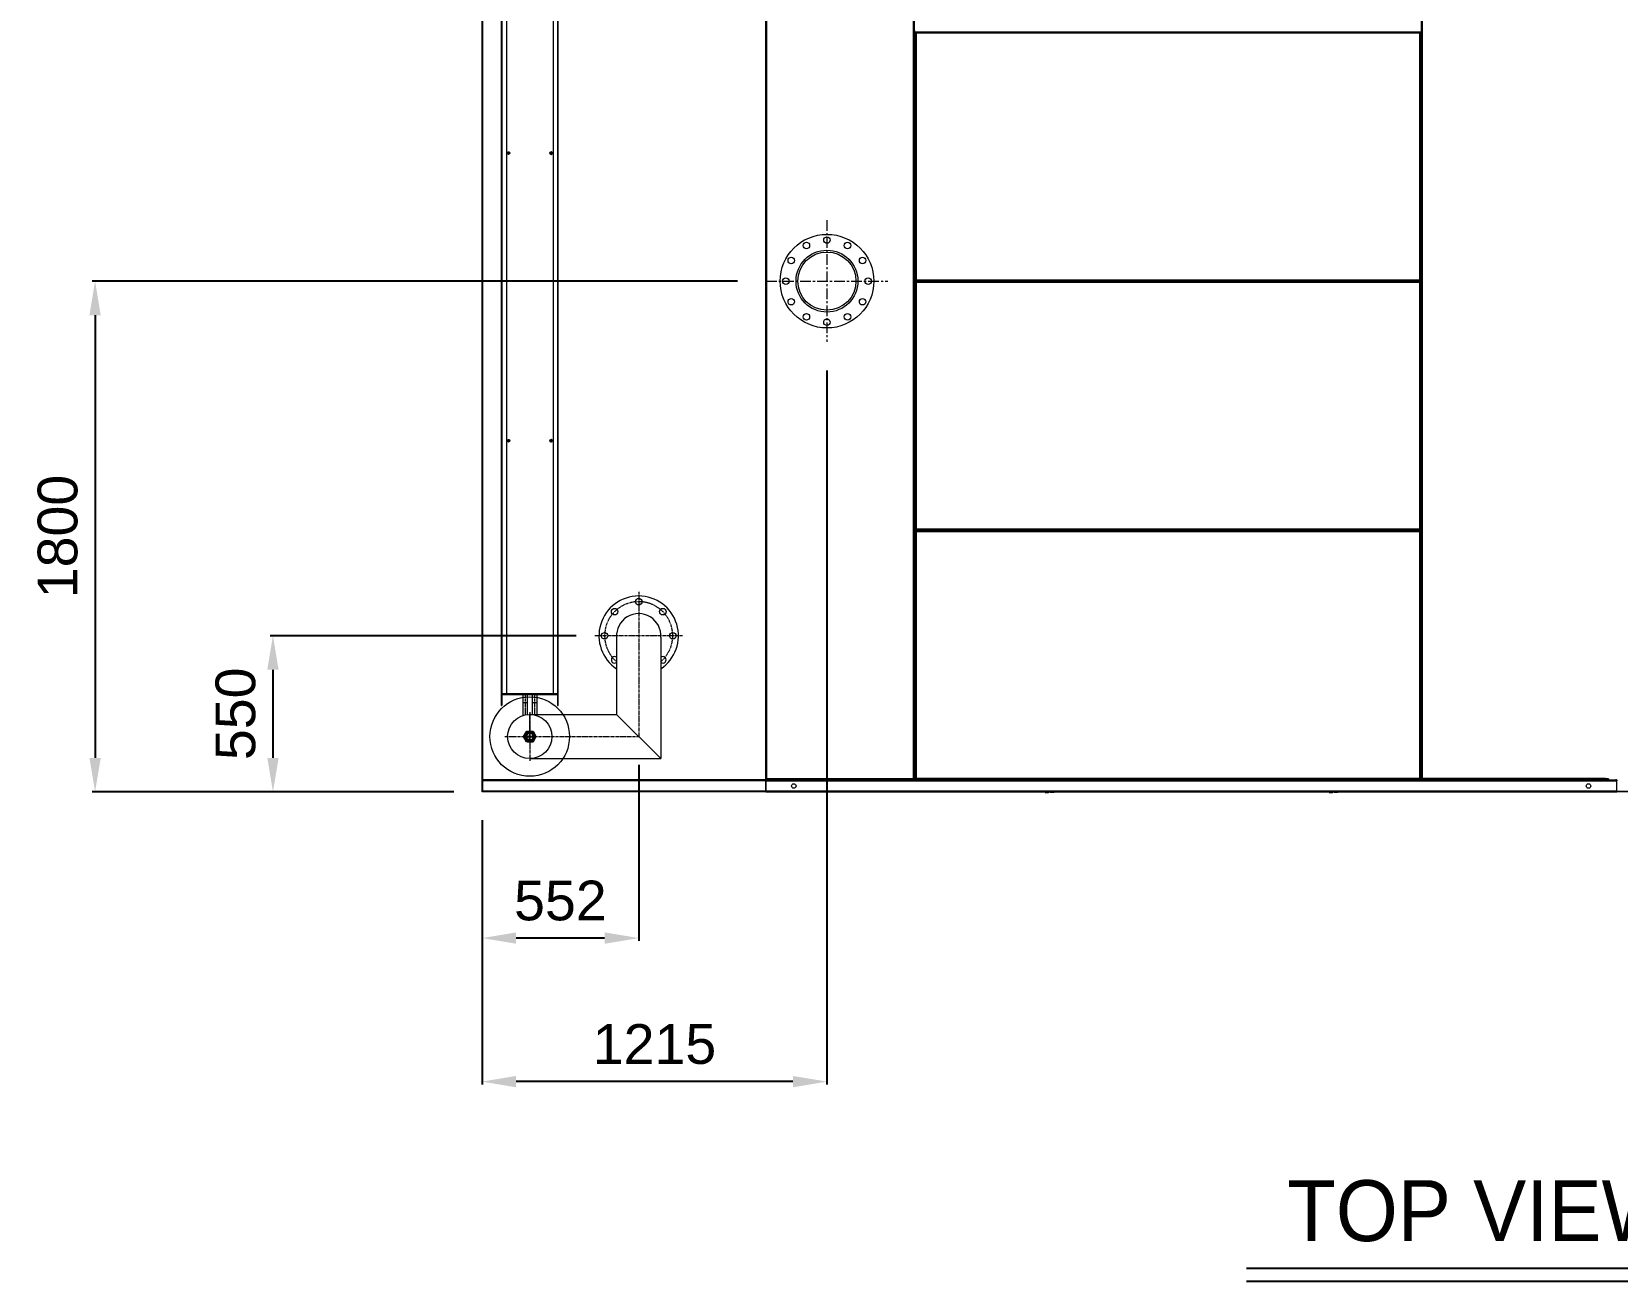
# Model space of a CAD drawing. Header units: millimetres. Extents: x -17070 to 52615, y -291348 to 41600.
# Drawn here: x 30721 to 36308, y 33772 to 38175 of the extents above; entities that cross this region are included whole.
import ezdxf
from ezdxf.enums import TextEntityAlignment as Align

# ---------------------------------------------------------------- set-up
doc = ezdxf.new("R2010")
doc.units = ezdxf.units.MM
doc.linetypes.add('CENTER', pattern=[2, 1.25, -0.25, 0.25, -0.25])
doc.linetypes.add('HIDDEN', pattern=[0.375, 0.25, -0.125])
for name, color, linetype in [('center', 1, 'CENTER'), ('냉각탑_box', 1, 'Continuous'), ('냉각탑_text', 3, 'Continuous')]:
    doc.layers.add(name, color=color, linetype=linetype)
doc.styles.get("Standard").update_dxf_attribs({"font": 'arial.ttf'})
doc.styles.add('돋움', font='Dotum.ttf')
doc.dimstyles.new('1.40', dxfattribs={"dimscale": 20, "dimtxt": 1.5, "dimasz": 1, "dimexe": 0.5, "dimexo": 0.5, "dimgap": 0.5, "dimtad": 1, "dimdec": 0, "dimzin": 0, "dimdsep": 46, "dimtxsty": 'Standard', "dimcen": 0, "dimclrd": 2, "dimclre": 2, "dimclrt": 3, "dimadec": 0, "dimazin": 0, "dimtfac": 1, "dimtdec": 0, "dimtmove": 0, "dimatfit": 0, "dimfxl": 1, "dimtolj": 1, "dimtzin": 0, "dimlwd": -1, "dimlwe": -1, "dimarcsym": 0})

# ---------------------------------------------------------------- blocks, each defined once
blk = doc.blocks.new('*D511')
at = {"color": 2, "transparency": 16777216}
for p, q in [((33207.9, 37296.5), (30934.5, 37296.5)), ((30944.5, 37176.5), (30944.5, 35616.5)), ((32207.9, 35496.5), (30934.5, 35496.5))]:
    blk.add_line(p, q, dxfattribs=at)
for points in [[(30924.5, 37176.5), (30964.5, 37176.5), (30944.5, 37296.5)], [(30924.5, 35616.5), (30964.5, 35616.5), (30944.5, 35496.5)]]:
    blk.add_solid(points, dxfattribs=at)
at = {"layer": 'Defpoints', "color": 0, "transparency": 16777216}
for p in [(33307.9, 37296.5), (30944.5, 35496.5), (32307.9, 35496.5)]:
    blk.add_point(p, dxfattribs=at)
at = {"color": 3, "lineweight": 5, "transparency": 16777216, "insert": (30813.1, 36396.5), "char_height": 140, "attachment_point": 5, "rotation": 90}
blk.add_mtext('\\A1;1800', dxfattribs=at)
blk = doc.blocks.new('*D512')
at = {"color": 2, "transparency": 16777216}
for p, q in [((33523.1, 36982), (33523.1, 34465.6)), ((32307.9, 35396.5), (32307.9, 34465.6)), ((33403.1, 34475.6), (32427.9, 34475.6))]:
    blk.add_line(p, q, dxfattribs=at)
for points in [[(32427.9, 34495.6), (32427.9, 34455.6), (32307.9, 34475.6)], [(33403.1, 34495.6), (33403.1, 34455.6), (33523.1, 34475.6)]]:
    blk.add_solid(points, dxfattribs=at)
at = {"layer": 'Defpoints', "color": 0, "transparency": 16777216}
for p in [(33523.1, 37082), (32307.9, 35496.5), (32307.9, 34475.6)]:
    blk.add_point(p, dxfattribs=at)
at = {"color": 3, "lineweight": 5, "transparency": 16777216, "insert": (32915.5, 34607.1), "char_height": 140, "attachment_point": 5}
blk.add_mtext('\\A1;1215', dxfattribs=at)
blk = doc.blocks.new('*D513')
at = {"color": 2, "transparency": 16777216}
for p, q in [((32859.8, 35591.5), (32859.8, 34971.4)), ((32307.9, 35396.5), (32307.9, 34971.4)), ((32739.8, 34981.4), (32427.9, 34981.4))]:
    blk.add_line(p, q, dxfattribs=at)
for points in [[(32427.9, 35001.4), (32427.9, 34961.4), (32307.9, 34981.4)], [(32739.8, 35001.4), (32739.8, 34961.4), (32859.8, 34981.4)]]:
    blk.add_solid(points, dxfattribs=at)
at = {"layer": 'Defpoints', "color": 0, "transparency": 16777216}
for p in [(32859.8, 35691.5), (32307.9, 35496.5), (32307.9, 34981.4)]:
    blk.add_point(p, dxfattribs=at)
at = {"color": 3, "lineweight": 5, "transparency": 16777216, "insert": (32583.9, 35112.9), "char_height": 140, "attachment_point": 5}
blk.add_mtext('\\A1;552', dxfattribs=at)
blk = doc.blocks.new('*D514')
at = {"color": 2, "transparency": 16777216}
for p, q in [((32639.8, 36046.9), (31561.2, 36046.9)), ((31571.2, 35926.9), (31571.2, 35616.5)), ((32207.9, 35496.5), (31561.2, 35496.5))]:
    blk.add_line(p, q, dxfattribs=at)
for points in [[(31551.2, 35926.9), (31591.2, 35926.9), (31571.2, 36046.9)], [(31551.2, 35616.5), (31591.2, 35616.5), (31571.2, 35496.5)]]:
    blk.add_solid(points, dxfattribs=at)
at = {"layer": 'Defpoints', "color": 0, "transparency": 16777216}
for p in [(32739.8, 36046.9), (31571.2, 35496.5), (32307.9, 35496.5)]:
    blk.add_point(p, dxfattribs=at)
at = {"color": 3, "lineweight": 5, "transparency": 16777216, "insert": (31439.8, 35771.7), "char_height": 140, "attachment_point": 5, "rotation": 90}
blk.add_mtext('\\A1;550', dxfattribs=at)
blk = doc.blocks.new('A$C019E714B')
at = {"color": 1, "linetype": 'CENTER', "ltscale": 0.5}
for p, q in [((0, 20.8), (36, 20.8)), ((18, 0), (18, 41.6))]:
    blk.add_line(p, q, dxfattribs=at)
at = {"ltscale": 0.5}
blk.add_lwpolyline([(0, 10.4), (18, 0), (36, 10.4), (36, 31.2), (18, 41.6), (0, 31.2)], close=True, dxfattribs=at)
for radius in [18, 13]:
    blk.add_circle((18, 20.8), radius, dxfattribs=at)
blk = doc.blocks.new('43632')
at = {"color": 7, "lineweight": 13}
for centre, radius in [((149363.5, -87474.9), 165), ((149363.5, -87474.9), 109), ((149291, -87349.3), 11.5), ((149363.5, -87329.9), 11.5), ((149436, -87349.3), 11.5), ((149237.9, -87402.4), 11.5), ((149489.1, -87402.4), 11.5), ((149218.5, -87474.9), 11.5), ((149508.5, -87474.9), 11.5), ((149237.9, -87547.4), 11.5), ((149489.1, -87547.4), 11.5), ((149291, -87600.4), 11.5), ((149436, -87600.4), 11.5), ((149363.5, -87619.9), 11.5)]:
    blk.add_circle(centre, radius, dxfattribs=at)
blk = doc.blocks.new('4')
at = {"lineweight": 20}
for p, q in [((32307.9, 35496.5), (32307.9, 39096.5)), ((32310.9, 35496.5), (32310.9, 39096.5)), ((33307.9, 35496.5), (33307.9, 39096.5)), ((32937.6, 36041.2), (32937.6, 35613.7)), ((32937.6, 35613.7), (32782, 35769.2)), ((33307.9, 35538.5), (32310.9, 35538.5)), ((33307.9, 35535.5), (32310.9, 35535.5)), ((33307.9, 35496.5), (32307.9, 35496.5)), ((33307.9, 35499.5), (32310.9, 35499.5)), ((38706.6, 35496.5), (33307.9, 35496.5))]:
    blk.add_line(p, q, dxfattribs=at)
at = {"color": 7, "lineweight": 20}
for p, q in [((33831.5, 35542.2), (33831.5, 39050.8)), ((35617.5, 35542.2), (35617.5, 39050.8)), ((33310.9, 35543.9), (33310.9, 39049.1)), ((33828.1, 35543.9), (33828.1, 39049.1)), ((35620.9, 35543.9), (35620.9, 39049.1)), ((35612.1, 38174), (33836.9, 38174)), ((35612.1, 38170.6), (33836.9, 38170.6)), ((35612.1, 37300.4), (33836.9, 37300.4)), ((35612.1, 37297), (33836.9, 37297)), ((35612.1, 37295.5), (33836.9, 37295.5)), ((35612.1, 37292.1), (33836.9, 37292.1)), ((35612.1, 36421.9), (33836.9, 36421.9)), ((35612.1, 36418.5), (33836.9, 36418.5)), ((35612.1, 36417), (33836.9, 36417)), ((35612.1, 36413.6), (33836.9, 36413.6)), ((33307.9, 35535.1), (36304.5, 35535.1)), ((33309.6, 35538.5), (36302.8, 35538.5)), ((35612.1, 35543.4), (33836.9, 35543.4)), ((35612.1, 35540), (33836.9, 35540)), ((33307.9, 35499.9), (36304.5, 35499.9)), ((33307.9, 35496.5), (36304.5, 35496.5))]:
    blk.add_line(p, q, dxfattribs=at)
at = {"lineweight": 20, "ltscale": 7.5}
for p, q in [((32375.9, 35801.5), (32375.9, 38801.5)), ((32575.9, 35801.5), (32575.9, 38801.5)), ((32393.9, 38759.5), (32393.9, 35839.5)), ((32557.9, 38759.5), (32557.9, 35839.5)), ((32782, 36041.2), (32782, 35769.2)), ((32375.9, 35843.5), (32575.9, 35843.5)), ((32375.9, 35841.5), (32575.9, 35841.5)), ((32377.9, 35839.5), (32573.9, 35839.5)), ((32377.9, 35839.5), (32377.9, 35801.5)), ((32451.4, 35839.5), (32451.4, 35765.3)), ((32451.4, 35811.5), (32467.4, 35811.5)), ((32467.4, 35839.5), (32467.4, 35768.8)), ((32484.4, 35839.5), (32484.4, 35768.8)), ((32484.4, 35811.5), (32500.4, 35811.5)), ((32500.4, 35839.5), (32500.4, 35765.3)), ((32573.9, 35839.5), (32573.9, 35801.5)), ((32375.9, 35801.5), (32377.9, 35801.5)), ((32475.9, 35691.5), (32475.9, 35771.5)), ((32475.9, 35769.2), (32782.1, 35769.2)), ((32573.9, 35801.5), (32575.9, 35801.5)), ((32479.9, 35689.5), (32475.9, 35689.2)), ((32483.1, 35689.5), (32479.9, 35689.5)), ((32475.9, 35613.7), (32937.6, 35613.7))]:
    blk.add_line(p, q, dxfattribs=at)
at = {"color": 6, "linetype": 'HIDDEN', "lineweight": 20, "ltscale": 7.5}
for p, q in [((32377.9, 38759.5), (32377.9, 35839.5)), ((32573.9, 38759.5), (32573.9, 35839.5))]:
    blk.add_line(p, q, dxfattribs=at)
at = {"color": 7, "lineweight": 20, "ltscale": 0.003042}
for p, q in [((33833.5, 38171.1), (33833.5, 38178.4)), ((33833.5, 37292.6), (33833.5, 37299.9)), ((33833.5, 37292.6), (33833.5, 37299.9)), ((33833.5, 36421.4), (33833.5, 36414.1))]:
    blk.add_line(p, q, dxfattribs=at)
at = {"color": 7, "lineweight": 20, "ltscale": 0.000833333}
for p, q in [((33835.5, 38171.1), (33833.5, 38171.1)), ((33833.8, 38172), (33833.8, 38174)), ((35612.1, 38172), (35612.1, 38174)), ((35613.5, 38171.1), (35615.5, 38171.1)), ((35615.2, 38172), (35615.2, 38174)), ((33833.5, 37502.5), (33831.5, 37502.5)), ((33835.5, 37299.9), (33833.5, 37299.9)), ((33835.5, 37292.6), (33833.5, 37292.6)), ((33833.8, 37299), (33833.8, 37297)), ((33833.8, 37293.5), (33833.8, 37295.5)), ((35612.1, 37299), (35612.1, 37297)), ((35612.1, 37293.5), (35612.1, 37295.5)), ((35613.5, 37299.9), (35615.5, 37299.9)), ((35613.5, 37292.6), (35615.5, 37292.6)), ((35615.2, 37299), (35615.2, 37297)), ((35615.2, 37293.5), (35615.2, 37295.5)), ((33833.5, 37090.5), (33831.5, 37090.5)), ((33835.5, 36421.4), (33833.5, 36421.4)), ((33835.5, 36414.1), (33833.5, 36414.1)), ((33833.8, 36420.5), (33833.8, 36418.5)), ((33833.8, 36415), (33833.8, 36417)), ((35612.1, 36420.5), (35612.1, 36418.5)), ((35612.1, 36415), (35612.1, 36417)), ((35613.5, 36421.4), (35615.5, 36421.4)), ((35613.5, 36414.1), (35615.5, 36414.1)), ((35615.2, 36420.5), (35615.2, 36418.5)), ((35615.2, 36415), (35615.2, 36417)), ((33835.5, 35542.9), (33833.5, 35542.9)), ((33833.8, 35542), (33833.8, 35540)), ((35612.1, 35542), (35612.1, 35540)), ((35613.5, 35542.9), (35615.5, 35542.9)), ((35615.2, 35542), (35615.2, 35540))]:
    blk.add_line(p, q, dxfattribs=at)
at = {"color": 7, "lineweight": 20, "ltscale": 0.000208333}
for p, q in [((33833.5, 38171.1), (33833.5, 38170.6)), ((33835.5, 38171.1), (33835.5, 38170.6)), ((35613.5, 38170.6), (35613.5, 38171.1)), ((35615.5, 38170.6), (35615.5, 38171.1)), ((33833.5, 37300.4), (33833.5, 37299.9)), ((33833.5, 37292.6), (33833.5, 37292.1)), ((33835.5, 37300.4), (33835.5, 37299.9)), ((33835.5, 37292.6), (33835.5, 37292.1)), ((35613.5, 37299.9), (35613.5, 37300.4)), ((35613.5, 37292.1), (35613.5, 37292.6)), ((35615.5, 37299.9), (35615.5, 37300.4)), ((35615.5, 37292.1), (35615.5, 37292.6)), ((33833.5, 36421.9), (33833.5, 36421.4)), ((33833.5, 36414.1), (33833.5, 36413.6)), ((33835.5, 36421.9), (33835.5, 36421.4)), ((33835.5, 36414.1), (33835.5, 36413.6)), ((35613.5, 36421.4), (35613.5, 36421.9)), ((35613.5, 36413.6), (35613.5, 36414.1)), ((35615.5, 36421.4), (35615.5, 36421.9)), ((35615.5, 36413.6), (35615.5, 36414.1)), ((33833.5, 35543.4), (33833.5, 35542.9)), ((33835.5, 35543.4), (33835.5, 35542.9)), ((35613.5, 35542.9), (35613.5, 35543.4)), ((35615.5, 35542.9), (35615.5, 35543.4))]:
    blk.add_line(p, q, dxfattribs=at)
at = {"color": 7, "lineweight": 20, "ltscale": 0.362583}
for p, q in [((33833.5, 38170.6), (33833.5, 37300.4)), ((33836.9, 38170.6), (33836.9, 37300.4)), ((35612.1, 37300.4), (35612.1, 38170.6)), ((35615.5, 37300.4), (35615.5, 38170.6)), ((33833.5, 37292.1), (33833.5, 36421.9)), ((33836.9, 37292.1), (33836.9, 36421.9)), ((35612.1, 36421.9), (35612.1, 37292.1)), ((35615.5, 36421.9), (35615.5, 37292.1)), ((33833.5, 36413.6), (33833.5, 35543.4)), ((33836.9, 36413.6), (33836.9, 35543.4)), ((35612.1, 35543.4), (35612.1, 36413.6)), ((35615.5, 35543.4), (35615.5, 36413.6))]:
    blk.add_line(p, q, dxfattribs=at)
at = {"color": 7, "lineweight": 20, "ltscale": 0.001417}
for p, q in [((33833.5, 38170.6), (33836.9, 38170.6)), ((33836.9, 38170.6), (33836.9, 38174)), ((35612.1, 38170.6), (35612.1, 38174)), ((35615.5, 38170.6), (35612.1, 38170.6)), ((33833.5, 37300.4), (33836.9, 37300.4)), ((33833.5, 37292.1), (33836.9, 37292.1)), ((33836.9, 37300.4), (33836.9, 37297)), ((33836.9, 37292.1), (33836.9, 37295.5)), ((35615.5, 37300.4), (35612.1, 37300.4)), ((35612.1, 37300.4), (35612.1, 37297)), ((35612.1, 37292.1), (35612.1, 37295.5)), ((35615.5, 37292.1), (35612.1, 37292.1)), ((33833.5, 36421.9), (33836.9, 36421.9)), ((33833.5, 36413.6), (33836.9, 36413.6)), ((33836.9, 36421.9), (33836.9, 36418.5)), ((33836.9, 36413.6), (33836.9, 36417)), ((35615.5, 36421.9), (35612.1, 36421.9)), ((35612.1, 36421.9), (35612.1, 36418.5)), ((35612.1, 36413.6), (35612.1, 36417)), ((35615.5, 36413.6), (35612.1, 36413.6)), ((33833.5, 35543.4), (33836.9, 35543.4)), ((33836.9, 35543.4), (33836.9, 35540)), ((35615.5, 35543.4), (35612.1, 35543.4)), ((35612.1, 35543.4), (35612.1, 35540)), ((33307.9, 35499.9), (33307.9, 35496.5)), ((36266.8, 35499.9), (36266.8, 35496.5)), ((36304.5, 35499.9), (36304.5, 35496.5))]:
    blk.add_line(p, q, dxfattribs=at)
at = {"color": 7, "lineweight": 20, "ltscale": 0.001292}
for p, q in [((33833.8, 38174), (33836.9, 38174)), ((33833.8, 38172), (33836.9, 38172)), ((35615.2, 38174), (35612.1, 38174)), ((35615.2, 38172), (35612.1, 38172)), ((33833.8, 37299), (33836.9, 37299)), ((33833.8, 37297), (33836.9, 37297)), ((33833.8, 37295.5), (33836.9, 37295.5)), ((33833.8, 37293.5), (33836.9, 37293.5)), ((35615.2, 37299), (35612.1, 37299)), ((35615.2, 37297), (35612.1, 37297)), ((35615.2, 37295.5), (35612.1, 37295.5)), ((35615.2, 37293.5), (35612.1, 37293.5)), ((33833.8, 36420.5), (33836.9, 36420.5)), ((33833.8, 36418.5), (33836.9, 36418.5)), ((33833.8, 36417), (33836.9, 36417)), ((33833.8, 36415), (33836.9, 36415)), ((35615.2, 36420.5), (35612.1, 36420.5)), ((35615.2, 36418.5), (35612.1, 36418.5)), ((35615.2, 36417), (35612.1, 36417)), ((35615.2, 36415), (35612.1, 36415)), ((33833.8, 35542), (33836.9, 35542)), ((33833.8, 35540), (33836.9, 35540)), ((35615.2, 35542), (35612.1, 35542)), ((35615.2, 35540), (35612.1, 35540))]:
    blk.add_line(p, q, dxfattribs=at)
at = {"color": 7, "lineweight": 20, "ltscale": 0.000583333}
for p, q in [((33836.9, 38171.1), (33835.5, 38171.1)), ((35612.1, 38171.1), (35613.5, 38171.1)), ((33836.9, 37299.9), (33835.5, 37299.9)), ((33836.9, 37292.6), (33835.5, 37292.6)), ((35612.1, 37299.9), (35613.5, 37299.9)), ((35612.1, 37292.6), (35613.5, 37292.6)), ((33836.9, 36421.4), (33835.5, 36421.4)), ((33836.9, 36414.1), (33835.5, 36414.1)), ((35612.1, 36421.4), (35613.5, 36421.4)), ((35612.1, 36414.1), (35613.5, 36414.1)), ((33836.9, 35542.9), (33835.5, 35542.9)), ((33835.5, 35542.5), (33836.9, 35542.5)), ((35612.1, 35542.9), (35613.5, 35542.9)), ((36269.9, 35542.2), (36268.5, 35542.2))]:
    blk.add_line(p, q, dxfattribs=at)
at = {"color": 7, "lineweight": 20, "ltscale": 0.000625}
for p, q in [((33836.9, 38174), (33836.9, 38175.5)), ((33933.6, 38174), (33933.6, 38175.5)), ((33937, 38174), (33937, 38175.5)), ((33941.7, 38175.5), (33941.7, 38174)), ((33996, 38175.5), (33996, 38174)), ((34001.2, 38175.5), (34001.2, 38174)), ((34016, 38174), (34016, 38175.5)), ((34018.5, 38174), (34018.5, 38175.5)), ((34021.1, 38175.5), (34021.1, 38174)), ((34021.1, 38175.5), (34021.1, 38174)), ((34021.2, 38175.5), (34021.2, 38174)), ((34026.3, 38175.5), (34026.3, 38174)), ((34028.3, 38175.5), (34028.3, 38174)), ((34063.1, 38175.5), (34063.1, 38174)), ((34348.3, 38174), (34348.3, 38175.5)), ((34351.7, 38174), (34351.7, 38175.5)), ((34352.9, 38175.5), (34352.9, 38174)), ((34356.3, 38175.5), (34356.3, 38174)), ((34359.9, 38175.5), (34359.9, 38174)), ((34399.7, 38175.5), (34399.7, 38174)), ((34404.9, 38175.5), (34404.9, 38174)), ((34467.5, 38174), (34467.5, 38175.5)), ((34482.3, 38174), (34482.3, 38175.5)), ((34487.5, 38175.5), (34487.5, 38174)), ((34492.7, 38175.5), (34492.7, 38174)), ((34507.5, 38174), (34507.5, 38175.5)), ((34546.5, 38175.5), (34546.5, 38174)), ((34704.7, 38175.5), (34704.7, 38174)), ((34709.9, 38175.5), (34709.9, 38174)), ((34851.5, 38175.5), (34851.5, 38174)), ((34984.5, 38175.5), (34984.5, 38174)), ((34987.9, 38175.5), (34987.9, 38174)), ((34989.9, 38175.5), (34989.9, 38174)), ((34993.3, 38175.5), (34993.3, 38174)), ((34996.9, 38175.5), (34996.9, 38174)), ((35314.7, 38175.5), (35314.7, 38174)), ((35319.9, 38175.5), (35319.9, 38174)), ((35385.5, 38175.5), (35385.5, 38174)), ((35390.7, 38175.5), (35390.7, 38174)), ((35390.7, 38175.5), (35390.7, 38174)), ((35393.3, 38174), (35393.3, 38175.5)), ((35395.3, 38175.5), (35395.3, 38174)), ((35480.9, 38174), (35480.9, 38175.5)), ((35495.7, 38174), (35495.7, 38175.5)), ((35500.9, 38174), (35500.9, 38175.5)), ((35511.1, 38174), (35511.1, 38175.5)), ((35545.7, 38174), (35545.7, 38175.5)), ((35549.1, 38174), (35549.1, 38175.5)), ((35551.1, 38175.5), (35551.1, 38174)), ((35551.1, 38175.5), (35551.1, 38174)), ((35551.2, 38175.5), (35551.2, 38174)), ((35556.3, 38175.5), (35556.3, 38174)), ((35558.3, 38175.5), (35558.3, 38174)), ((33836.9, 37295.5), (33836.9, 37297)), ((33933.6, 37295.5), (33933.6, 37297)), ((33937, 37295.5), (33937, 37297)), ((33836.9, 36417), (33836.9, 36418.5)), ((33933.6, 36417), (33933.6, 36418.5)), ((33937, 36417), (33937, 36418.5))]:
    blk.add_line(p, q, dxfattribs=at)
at = {"color": 7, "lineweight": 20, "ltscale": 0.000128159}
for p, q in [((33836.9, 38173.6), (33836.9, 38174)), ((33836.9, 37297.3), (33836.9, 37297)), ((33836.9, 37295.1), (33836.9, 37295.5)), ((33836.9, 36418.8), (33836.9, 36418.5)), ((33836.9, 36416.6), (33836.9, 36417)), ((33836.9, 35540.3), (33836.9, 35540))]:
    blk.add_line(p, q, dxfattribs=at)
at = {"color": 7, "lineweight": 20, "ltscale": 0.000624608}
blk.add_line((34028.5, 38175.5), (34028.5, 38174), dxfattribs=at)
at = {"color": 7, "lineweight": 20, "ltscale": 0.000624057}
for p, q in [((34551.7, 38175.5), (34551.7, 38174)), ((34856.7, 38175.5), (34856.7, 38174))]:
    blk.add_line(p, q, dxfattribs=at)
at = {"color": 7, "lineweight": 20, "ltscale": 0.000208344}
for p, q in [((35612.1, 38171.1), (35612.1, 38170.6)), ((35612.1, 37292.6), (35612.1, 37292.1)), ((35612.1, 36414.1), (35612.1, 36413.6))]:
    blk.add_line(p, q, dxfattribs=at)
at = {"color": 7, "lineweight": 20, "ltscale": 0.000124937}
for p, q in [((35615.5, 38172), (35615.2, 38172)), ((35615.5, 37299), (35615.2, 37299)), ((35615.5, 37295.5), (35615.2, 37295.5)), ((35615.5, 36417), (35615.2, 36417))]:
    blk.add_line(p, q, dxfattribs=at)
at = {"color": 7, "lineweight": 20, "ltscale": 0.000375}
for p, q in [((35615.5, 38171.1), (35615.5, 38172)), ((35615.5, 37299.9), (35615.5, 37299)), ((35615.5, 37294.6), (35615.5, 37295.5)), ((35615.5, 36423.4), (35615.5, 36422.5)), ((35615.5, 36416.1), (35615.5, 36417)), ((33310.4, 35540.5), (33309.5, 35540.5)), ((33828.6, 35540.5), (33829.5, 35540.5)), ((35615.5, 35544.9), (35615.5, 35544)), ((35620.4, 35540.5), (35619.5, 35540.5)), ((36265.6, 35540.5), (36266.5, 35540.5))]:
    blk.add_line(p, q, dxfattribs=at)
at = {"color": 7, "lineweight": 20, "ltscale": 0.000547189}
for p, q in [((33832.9, 37979.2), (33831.5, 37979.2)), ((33832.9, 37973.8), (33831.5, 37973.8)), ((33832.9, 37508.2), (33831.5, 37508.2)), ((33832.9, 37084.8), (33831.5, 37084.8)), ((33832.9, 36619.2), (33831.5, 36619.2)), ((33832.9, 36613.8), (33831.5, 36613.8)), ((33832.9, 36059.2), (33831.5, 36059.2)), ((33832.9, 36053.8), (33831.5, 36053.8))]:
    blk.add_line(p, q, dxfattribs=at)
at = {"color": 7, "lineweight": 20, "ltscale": 0.000414935}
for p, q in [((33832.6, 37978.5), (33831.8, 37979.2)), ((33832.6, 37974.5), (33831.8, 37973.8)), ((33832.6, 37507.5), (33831.8, 37508.2)), ((33832.6, 37085.5), (33831.8, 37084.8)), ((33832.6, 36618.5), (33831.8, 36619.2)), ((33832.6, 36614.5), (33831.8, 36613.8)), ((33832.6, 36058.5), (33831.8, 36059.2)), ((33832.6, 36054.5), (33831.8, 36053.8)), ((33832.6, 35541.5), (33831.8, 35542.2)), ((36305.2, 35537.5), (36304.5, 35536.8))]:
    blk.add_line(p, q, dxfattribs=at)
at = {"color": 1, "linetype": 'CENTER', "lineweight": 20, "ltscale": 7.5}
for p, q in [((32406.2, 37747.8), (32395.5, 37747.8)), ((32400.9, 37753.1), (32400.9, 37742.5)), ((32545.5, 37747.8), (32556.2, 37747.8)), ((32550.9, 37753.1), (32550.9, 37742.5)), ((32406.2, 36734.1), (32395.5, 36734.1)), ((32400.9, 36739.4), (32400.9, 36728.8)), ((32545.5, 36734.1), (32556.2, 36734.1)), ((32550.9, 36739.4), (32550.9, 36728.8)), ((32859.8, 36201.2), (32859.9, 35691.5)), ((33014.1, 36046.9), (32705.6, 36046.9)), ((32459.4, 35839.5), (32459.4, 35767.5)), ((32492.4, 35839.5), (32492.4, 35767.5)), ((32475.9, 35777.2), (32475.9, 35605.7)), ((32387.9, 35691.5), (32859.9, 35691.5))]:
    blk.add_line(p, q, dxfattribs=at)
at = {"color": 7, "lineweight": 20, "ltscale": 0.000354584}
for p, q in [((33940.2, 37296.1), (33940.2, 37297)), ((35613.8, 37296.1), (35613.8, 37297)), ((33940.2, 36417.6), (33940.2, 36418.5)), ((35613.8, 36417.6), (35613.8, 36418.5))]:
    blk.add_line(p, q, dxfattribs=at)
at = {"color": 7, "lineweight": 20, "ltscale": 0.000270413}
for p, q in [((33940.2, 37295.5), (33940.2, 37296.1)), ((33940.2, 36417), (33940.2, 36417.6))]:
    blk.add_line(p, q, dxfattribs=at)
at = {"color": 7, "lineweight": 20, "ltscale": 0.000208322}
for p, q in [((35612.1, 37300.4), (35612.1, 37299.9)), ((35612.1, 36421.9), (35612.1, 36421.4)), ((35612.1, 35543.4), (35612.1, 35542.9))]:
    blk.add_line(p, q, dxfattribs=at)
at = {"color": 7, "lineweight": 20, "ltscale": 0.000374989}
for p, q in [((35612.1, 37292.6), (35612.1, 37293.5)), ((35612.1, 36414.1), (35612.1, 36415))]:
    blk.add_line(p, q, dxfattribs=at)
at = {"color": 7, "lineweight": 20, "ltscale": 0.000270414}
for p, q in [((35613.8, 37295.5), (35613.8, 37296.1)), ((35613.8, 36417), (35613.8, 36417.6))]:
    blk.add_line(p, q, dxfattribs=at)
at = {"color": 7, "lineweight": 20, "ltscale": 0.000833336}
for p, q in [((35615.5, 37292.6), (35615.5, 37294.6)), ((35615.5, 36414.1), (35615.5, 36416.1))]:
    blk.add_line(p, q, dxfattribs=at)
at = {"color": 7, "lineweight": 20, "ltscale": 0.000375003}
for p, q in [((35613.8, 36421.4), (35613.8, 36420.5)), ((35613.8, 35542.9), (35613.8, 35542))]:
    blk.add_line(p, q, dxfattribs=at)
at = {"color": 7, "lineweight": 20, "ltscale": 0.23175}
blk.add_line((33307.9, 35543.9), (33828.1, 35543.9), dxfattribs=at)
at = {"color": 7, "lineweight": 20, "ltscale": 0.000562932}
for p, q in [((33308.9, 35542.2), (33307.9, 35542.2)), ((33831.5, 35542.2), (33830.2, 35542.2)), ((35618.9, 35542.2), (35617.5, 35542.2)), ((36267.2, 35542.2), (36268.5, 35542.2))]:
    blk.add_line(p, q, dxfattribs=at)
at = {"color": 7, "lineweight": 20, "ltscale": 0.001131}
for p, q in [((33307.9, 35535.1), (33307.9, 35537.8)), ((36304.5, 35537.8), (36304.5, 35535.1))]:
    blk.add_line(p, q, dxfattribs=at)
at = {"color": 7, "lineweight": 20, "ltscale": 0.014667}
for p, q in [((33307.9, 35535.1), (33307.9, 35499.9)), ((36304.5, 35535.1), (36304.5, 35499.9))]:
    blk.add_line(p, q, dxfattribs=at)
at = {"color": 7, "lineweight": 20, "ltscale": 0.000502197}
for p, q in [((33310.1, 35542.2), (33308.9, 35542.2)), ((35620.1, 35542.2), (35618.9, 35542.2)), ((36266, 35542.2), (36267.2, 35542.2))]:
    blk.add_line(p, q, dxfattribs=at)
at = {"color": 7, "lineweight": 20, "ltscale": 0.000293404}
for p, q in [((33309.5, 35542.2), (33309.5, 35541.5)), ((33829.5, 35542.2), (33829.5, 35541.5)), ((35619.5, 35542.2), (35619.5, 35541.5)), ((36266.5, 35542.2), (36266.5, 35541.5))]:
    blk.add_line(p, q, dxfattribs=at)
at = {"color": 7, "lineweight": 20, "ltscale": 0.000414929}
for p, q in [((33309.5, 35540.5), (33309.5, 35541.5)), ((33829.5, 35540.5), (33829.5, 35541.5)), ((35619.5, 35541.5), (35619.5, 35540.5)), ((36266.5, 35541.5), (36266.5, 35540.5))]:
    blk.add_line(p, q, dxfattribs=at)
at = {"color": 7, "lineweight": 20, "ltscale": 0.232167}
blk.add_line((33309.5, 35540.5), (33828.6, 35540.5), dxfattribs=at)
at = {"color": 7, "lineweight": 20, "ltscale": 1.08536e-05}
blk.add_line((33309.6, 35538.5), (33309.6, 35538.5), dxfattribs=at)
at = {"color": 7, "lineweight": 20, "ltscale": 8.21853e-06}
blk.add_line((33310.5, 35538.5), (33310.5, 35538.5), dxfattribs=at)
at = {"color": 7, "lineweight": 20, "ltscale": 1.28301e-05}
blk.add_line((33310.5, 35538.5), (33310.5, 35538.5), dxfattribs=at)
at = {"color": 7, "lineweight": 20, "ltscale": 1.62238e-05}
blk.add_line((33311.1, 35538.5), (33311.1, 35538.5), dxfattribs=at)
at = {"color": 7, "lineweight": 20, "ltscale": 2.41018e-05}
blk.add_line((33311.1, 35538.5), (33311.1, 35538.5), dxfattribs=at)
at = {"color": 7, "lineweight": 20, "ltscale": 3.6506e-06}
blk.add_line((33311.1, 35538.5), (33311.1, 35538.5), dxfattribs=at)
at = {"color": 7, "lineweight": 20, "ltscale": 0.000833321}
for p, q in [((33800.3, 35538.5), (33800.3, 35540.5)), ((35800.3, 35538.5), (35800.3, 35540.5))]:
    blk.add_line(p, q, dxfattribs=at)
at = {"color": 7, "lineweight": 20, "ltscale": 0.000250012}
blk.add_line((33829.5, 35540.5), (33830.1, 35540.5), dxfattribs=at)
at = {"color": 7, "lineweight": 20, "ltscale": 0.000708333}
for p, q in [((33830.1, 35540.5), (33830.1, 35542.2)), ((36306.2, 35498.5), (36304.5, 35498.5))]:
    blk.add_line(p, q, dxfattribs=at)
at = {"color": 7, "lineweight": 20, "ltscale": 0.001512}
blk.add_line((33833.8, 35540.5), (33830.2, 35540.5), dxfattribs=at)
at = {"color": 7, "lineweight": 20, "ltscale": 0.000547135}
blk.add_line((33832.9, 35542.2), (33831.5, 35542.2), dxfattribs=at)
at = {"color": 7, "lineweight": 20, "ltscale": 0.000251269}
blk.add_line((33833.9, 35542.5), (33833.2, 35542.5), dxfattribs=at)
at = {"color": 7, "lineweight": 20, "ltscale": 0.000208346}
blk.add_line((33835.5, 35542), (33835.5, 35542.5), dxfattribs=at)
at = {"color": 7, "lineweight": 20, "ltscale": 0.000499589}
for p, q in [((33986, 35538.8), (33986, 35540)), ((34026, 35538.8), (34026, 35540)), ((34452.5, 35538.8), (34452.5, 35540)), ((34522.5, 35538.8), (34522.5, 35540)), ((35460.9, 35538.8), (35460.9, 35540)), ((35500.9, 35538.8), (35500.9, 35540))]:
    blk.add_line(p, q, dxfattribs=at)
at = {"color": 7, "lineweight": 20, "ltscale": 0.016667}
for p, q in [((34026, 35538.8), (33986, 35538.8)), ((35500.9, 35538.8), (35460.9, 35538.8))]:
    blk.add_line(p, q, dxfattribs=at)
at = {"color": 7, "lineweight": 20, "ltscale": 8.94681e-06}
blk.add_line((34304, 35538.5), (34303.9, 35538.5), dxfattribs=at)
at = {"color": 7, "lineweight": 20, "ltscale": 1.51616e-05}
blk.add_line((34304, 35538.5), (34303.9, 35538.5), dxfattribs=at)
at = {"color": 7, "lineweight": 20, "ltscale": 2.69547e-06}
blk.add_line((34303.9, 35538.5), (34303.9, 35538.5), dxfattribs=at)
at = {"color": 7, "lineweight": 20, "ltscale": 2.70045e-06}
blk.add_line((34311, 35538.5), (34311, 35538.5), dxfattribs=at)
at = {"color": 7, "lineweight": 20, "ltscale": 8.40029e-06}
blk.add_line((34311, 35538.5), (34311, 35538.5), dxfattribs=at)
at = {"color": 7, "lineweight": 20, "ltscale": 1.51768e-05}
blk.add_line((34311, 35538.5), (34311, 35538.5), dxfattribs=at)
at = {"color": 7, "lineweight": 20, "ltscale": 0.029167}
blk.add_line((34522.5, 35538.8), (34452.5, 35538.8), dxfattribs=at)
at = {"color": 7, "lineweight": 20, "ltscale": 3.50751e-06}
blk.add_line((35304.4, 35538.5), (35304.4, 35538.5), dxfattribs=at)
at = {"color": 7, "lineweight": 20, "ltscale": 1.0193e-05}
blk.add_line((35304.5, 35538.5), (35304.4, 35538.5), dxfattribs=at)
at = {"color": 7, "lineweight": 20, "ltscale": 1.41996e-05}
blk.add_line((35304.5, 35538.5), (35304.4, 35538.5), dxfattribs=at)
at = {"color": 7, "lineweight": 20, "ltscale": 8.67599e-06}
blk.add_line((35311.5, 35538.5), (35311.5, 35538.5), dxfattribs=at)
at = {"color": 7, "lineweight": 20, "ltscale": 1.72064e-05}
blk.add_line((35311.5, 35538.5), (35311.5, 35538.5), dxfattribs=at)
at = {"color": 7, "lineweight": 20, "ltscale": 3.38591e-06}
blk.add_line((35311.5, 35538.5), (35311.5, 35538.5), dxfattribs=at)
at = {"color": 7, "lineweight": 20, "ltscale": 0.001792}
blk.add_line((35619.5, 35540.5), (35615.2, 35540.5), dxfattribs=at)
at = {"color": 7, "lineweight": 20, "ltscale": 0.000833328}
blk.add_line((35615.5, 35570.5), (35617.5, 35570.5), dxfattribs=at)
at = {"color": 7, "lineweight": 20, "ltscale": 0.00083334}
blk.add_line((35617.5, 35543.9), (35615.5, 35543.9), dxfattribs=at)
at = {"color": 7, "lineweight": 20, "ltscale": 0.268833}
blk.add_line((36265.6, 35540.5), (35620.4, 35540.5), dxfattribs=at)
at = {"color": 7, "lineweight": 20, "ltscale": 0.268417}
blk.add_line((36265.1, 35543.9), (35620.9, 35543.9), dxfattribs=at)
at = {"color": 7, "lineweight": 20, "ltscale": 0.004015}
for p, q in [((36276.2, 35542.1), (36266.5, 35542.1)), ((36276.2, 35540.5), (36266.5, 35540.5))]:
    blk.add_line(p, q, dxfattribs=at)
at = {"color": 7, "lineweight": 20, "ltscale": 0.000666667}
for p, q in [((36276.2, 35542.1), (36276.2, 35540.5)), ((34291.7, 35494.9), (34291.7, 35496.5)), ((34323.2, 35494.9), (34323.2, 35496.5)), ((35292.2, 35494.9), (35292.2, 35496.5)), ((35323.7, 35494.9), (35323.7, 35496.5))]:
    blk.add_line(p, q, dxfattribs=at)
at = {"color": 7, "lineweight": 20, "ltscale": 0.000875002}
blk.add_line((36302.8, 35538.5), (36304.9, 35538.5), dxfattribs=at)
at = {"color": 7, "lineweight": 20, "ltscale": 7.43254e-06}
blk.add_line((36302.8, 35538.5), (36302.8, 35538.5), dxfattribs=at)
at = {"color": 7, "lineweight": 20, "ltscale": 7.59711e-06}
blk.add_line((36304.3, 35538.5), (36304.3, 35538.5), dxfattribs=at)
at = {"color": 7, "lineweight": 20, "ltscale": 2.4526e-05}
blk.add_line((36304.4, 35538.5), (36304.3, 35538.5), dxfattribs=at)
at = {"color": 7, "lineweight": 20, "ltscale": 0.000708334}
blk.add_line((36306.2, 35535.1), (36304.5, 35535.1), dxfattribs=at)
at = {"color": 7, "lineweight": 20, "ltscale": 8.25854e-06}
blk.add_line((36305, 35538.5), (36304.9, 35538.5), dxfattribs=at)
at = {"color": 7, "lineweight": 20, "ltscale": 0.000364732}
blk.add_line((36306.7, 35537.8), (36306.1, 35537.2), dxfattribs=at)
at = {"color": 7, "lineweight": 20, "ltscale": 0.000733899}
blk.add_line((36306.1, 35535.9), (36306.1, 35537.6), dxfattribs=at)
at = {"color": 7, "lineweight": 20, "ltscale": 0.01525}
blk.add_line((36306.2, 35498.5), (36306.2, 35535.1), dxfattribs=at)
at = {"color": 7, "lineweight": 20, "ltscale": 0.001083}
blk.add_line((38707.7, 35497.7), (33307.9, 35497.7), dxfattribs=at)
at = {"color": 7, "lineweight": 20, "ltscale": 0.005083}
for p, q in [((34291.7, 35494.9), (34303.9, 35494.9)), ((34323.2, 35494.9), (34311, 35494.9)), ((35292.2, 35494.9), (35304.4, 35494.9)), ((35323.7, 35494.9), (35311.5, 35494.9))]:
    blk.add_line(p, q, dxfattribs=at)
at = {"color": 7, "lineweight": 20, "ltscale": 0.000166674}
blk.add_line((36304.5, 35496.5), (36304.9, 35496.5), dxfattribs=at)
at = {"color": 7, "lineweight": 20, "ltscale": 0.000271024}
blk.add_line((36304.8, 35497.1), (36304.8, 35496.5), dxfattribs=at)
at = {"color": 7, "lineweight": 20, "ltscale": 0.000333326}
blk.add_line((36306.1, 35497.7), (36306.1, 35498.5), dxfattribs=at)
at = {"lineweight": 20, "ltscale": 7.5}
for points in [[(32397, 37750), (32400.9, 37752.3), (32404.8, 37750), (32404.8, 37745.5), (32400.9, 37743.3), (32397, 37745.5)], [(32554.8, 37750), (32550.9, 37752.3), (32547, 37750), (32547, 37745.5), (32550.9, 37743.3), (32554.8, 37745.5)], [(32397, 36736.4), (32400.9, 36738.6), (32404.8, 36736.4), (32404.8, 36731.9), (32400.9, 36729.6), (32397, 36731.9)], [(32554.8, 36736.4), (32550.9, 36738.6), (32547, 36736.4), (32547, 36731.9), (32550.9, 36729.6), (32554.8, 36731.9)]]:
    blk.add_lwpolyline(points, close=True, dxfattribs=at)
for centre, radius in [((32400.9, 37747.8), 4.61), ((32550.9, 37747.8), 4.61), ((32400.9, 36734.1), 4.61), ((32550.9, 36734.1), 4.61), ((32475.9, 35691.5), 140), ((32475.9, 35691.5), 77.8)]:
    blk.add_circle(centre, radius, dxfattribs=at)
at = {"color": 0, "lineweight": 20}
blk.add_circle((33522.9, 37296.5), 102.5, dxfattribs=at)
at = {"color": 0, "lineweight": 20, "ltscale": 7.5}
for centre in [(32859.8, 36166.9), (32775, 36131.7), (32944.7, 36131.7), (32739.8, 36046.9), (32979.8, 36046.9)]:
    blk.add_circle(centre, 11.5, dxfattribs=at)
at = {"color": 7, "lineweight": 20}
for centre in [(33406.2, 35517.5), (36206.2, 35517.5)]:
    blk.add_circle(centre, 8, dxfattribs=at)
for centre, radius, start, end in [((35635.3, 38153.4), 28.8, 139.9195, 142.2232), ((33830.1, 37980.9), 3.4, 294.3152, 359.7596), ((33830.1, 37972.1), 3.4, 0.2404, 65.6848), ((33830.1, 37509.9), 3.4, 294.3152, 359.7595), ((33830.1, 37501.1), 3.4, 24.3156, 65.6848), ((33930.7, 37286.9), 13.3, 40.1056, 43.8741), ((35635.3, 37317.5), 28.8, 217.7768, 220.0805), ((35623.4, 37286.9), 13.3, 136.1259, 139.8944), ((33830.1, 37091.9), 3.4, 294.3152, 335.6842), ((33830.1, 37083.1), 3.4, 0.2405, 65.6848), ((33830.1, 36620.9), 3.4, 294.3152, 359.7596), ((33830.1, 36612.1), 3.4, 0.2404, 65.6848), ((33930.7, 36408.4), 13.3, 40.1056, 43.8741), ((35623.4, 36408.4), 13.3, 136.1259, 139.8944), ((33830.1, 36060.9), 3.4, 294.3152, 359.7596), ((33830.1, 36052.1), 3.4, 0.2405, 65.6848), ((33775.5, 35543.7), 5.2, 217.9803, 269.5814), ((33830.1, 35543.9), 3.4, 270, 359.7595), ((33836.9, 35543.9), 3.4, 197.1054, 213.9754), ((33836.9, 35543.9), 1.4, 225.5859, 270), ((35775.5, 35543.7), 5.2, 217.9803, 270), ((36302.8, 35535.1), 3.4, 0, 90), ((36304.9, 35535.7), 2.8, 0, 90), ((36304.3, 35535.1), 3.4, 0, 1), ((34303.9, 35497.7), 2.8, 270, 334.6227), ((34311, 35497.7), 2.8, 205.3773, 270), ((35304.4, 35497.7), 2.8, 270, 334.6227), ((35311.5, 35497.7), 2.8, 205.3773, 270), ((36302.8, 35499.9), 3.4, 300, 335.684), ((36304.3, 35499.9), 3.4, 278.4565, 294.1479), ((36304.9, 35497.7), 1.2, 270, 0), ((36304.9, 35497.7), 2.8, 334.6185, 0)]:
    blk.add_arc(centre, radius, start, end, dxfattribs=at)
at = {"color": 0, "lineweight": 20, "ltscale": 7.5}
for centre, radius, start, end in [((32859.8, 36046.9), 140, 303.755, 236.245), ((32859.8, 36046.9), 78, 355.7947, 184.2053), ((32775, 35962), 11.5, 52.1093, 307.8907), ((32944.7, 35962), 11.5, 232.1093, 127.8907)]:
    blk.add_arc(centre, radius, start, end, dxfattribs=at)
at = {"color": 1, "linetype": 'CENTER', "lineweight": 20, "ltscale": 7.5}
blk.add_arc((32859.8, 36046.9), 120, 310.4098, 229.5902, dxfattribs=at)
at = {"color": 7, "lineweight": 20}
blk.add_ellipse((36270.4, 35543.9), major_axis=(0, 3.4), ratio=0.766044, start_param=2.094462, end_param=2.128772, dxfattribs=at)
for points in [[(35614.6, 38172), (35614.3, 38171.8), (35614, 38171.6), (35613.7, 38171.4), (35613.4, 38171.2), (35613.1, 38171.1)], [(33832.9, 37979.2), (33833.1, 37979.5), (33833.3, 37979.8), (33833.5, 37980.2), (33833.5, 37980.5), (33833.5, 37980.9)], [(33832.9, 37973.8), (33833.1, 37973.4), (33833.3, 37973.1), (33833.5, 37972.7), (33833.5, 37972.4), (33833.5, 37972.1)], [(33832.9, 37508.2), (33833.1, 37508.5), (33833.3, 37508.8), (33833.5, 37509.2), (33833.5, 37509.5), (33833.5, 37509.9)], [(35614.6, 37299), (35614.3, 37299.1), (35614, 37299.3), (35613.7, 37299.5), (35613.4, 37299.7), (35613.1, 37299.9)], [(33832.9, 37084.8), (33833.1, 37084.4), (33833.3, 37084.1), (33833.5, 37083.7), (33833.5, 37083.4), (33833.5, 37083.1)], [(33832.9, 36619.2), (33833.1, 36619.5), (33833.3, 36619.8), (33833.5, 36620.2), (33833.5, 36620.5), (33833.5, 36620.9)], [(33832.9, 36613.8), (33833.1, 36613.4), (33833.3, 36613.1), (33833.5, 36612.7), (33833.5, 36612.4), (33833.5, 36612.1)], [(33832.9, 36059.2), (33833.1, 36059.5), (33833.3, 36059.8), (33833.5, 36060.2), (33833.5, 36060.5), (33833.5, 36060.9)], [(33832.9, 36053.8), (33833.1, 36053.4), (33833.3, 36053.1), (33833.5, 36052.7), (33833.5, 36052.4), (33833.5, 36052.1)], [(33307.9, 35537.8), (33308.3, 35538), (33308.6, 35538.2), (33308.9, 35538.4), (33309.3, 35538.5), (33309.6, 35538.5)], [(33308.9, 35542.2), (33309.3, 35542.5), (33309.7, 35542.8), (33310.1, 35543.2), (33310.5, 35543.5), (33310.9, 35543.9)], [(33309.5, 35541.5), (33309.8, 35541.8), (33310.1, 35542.3), (33310.4, 35542.8), (33310.7, 35543.3), (33310.9, 35543.9)], [(33829.5, 35541.5), (33829.3, 35541.8), (33829, 35542.3), (33828.7, 35542.8), (33828.4, 35543.3), (33828.1, 35543.9)], [(33830.2, 35542.2), (33829.8, 35542.5), (33829.4, 35542.8), (33829, 35543.2), (33828.6, 35543.5), (33828.1, 35543.9)], [(33832.9, 35542.2), (33833.1, 35542.5), (33833.3, 35542.8), (33833.5, 35543.2), (33833.5, 35543.5), (33833.5, 35543.9)], [(35618.9, 35542.2), (35619.3, 35542.5), (35619.7, 35542.8), (35620.1, 35543.2), (35620.5, 35543.5), (35620.9, 35543.9)], [(35619.5, 35541.5), (35619.8, 35541.8), (35620.1, 35542.3), (35620.4, 35542.8), (35620.7, 35543.3), (35620.9, 35543.9)], [(36267.2, 35542.2), (36266.8, 35542.5), (36266.4, 35542.8), (36266, 35543.2), (36265.6, 35543.5), (36265.1, 35543.9)], [(36266.5, 35541.5), (36266.3, 35541.8), (36266, 35542.3), (36265.7, 35542.8), (36265.4, 35543.3), (36265.1, 35543.9)], [(36304.5, 35537.8), (36304.2, 35538), (36303.9, 35538.2), (36303.5, 35538.4), (36303.2, 35538.5), (36302.8, 35538.5)], [(36306.1, 35537.6), (36305.9, 35537.9), (36305.7, 35538.2), (36305.4, 35538.4), (36305.2, 35538.5), (36304.9, 35538.5)]]:
    blk.add_open_spline(points, degree=5, dxfattribs=at)
at = {"layer": 'center', "lineweight": 20, "ltscale": 30}
for p, q in [((33523.1, 37511), (33523.1, 37082)), ((33308.6, 37296.5), (33737.6, 37296.5))]:
    blk.add_line(p, q, dxfattribs=at)
at = {"color": 0, "lineweight": 20}
blk.add_blockref('43632', (-115840.4, 124771.3), dxfattribs=at)
at = {"lineweight": 20, "ltscale": 7.5, "xscale": -1, "rotation": 270}
blk.add_blockref('A$C019E714B', (32455.1, 35673.5), dxfattribs=at)

msp = doc.modelspace()

# ---------------------------------------------------------------- linework, layer by layer
at = {"layer": '냉각탑_box'}
for p, q in [((35001.1, 33818.6), (36624.4, 33818.6)), ((35001.1, 33771.9), (36624.4, 33771.9))]:
    msp.add_line(p, q, dxfattribs=at)

# ---------------------------------------------------------------- block references
msp.add_blockref('4', (0, 0))

# ---------------------------------------------------------------- texts
at = {"layer": '냉각탑_text', "style": '돋움'}
msp.add_text('TOP VIEW', height=214.63, dxfattribs=at).set_placement((35831, 34020.8), align=Align.MIDDLE_CENTER)

# ---------------------------------------------------------------- dimensions: what is measured, and where the dimension line sits
at = {"lineweight": 5}
for base, p1, picture, middle in [((30944.5, 35496.5), (33307.9, 37296.5), '*D511', (30813.1, 36396.5)), ((31571.2, 35496.5), (32739.8, 36046.9), '*D514', (31439.8, 35771.7))]:
    dim = msp.add_linear_dim(base=base, p1=p1, p2=(32307.9, 35496.5), angle=90, dimstyle='1.40', override={"dimtxt": 7, "dimasz": 6, "dimexo": 5, "dimgap": 3}, dxfattribs=at)
    dim.commit()
    dim.dimension.update_dxf_attribs({"geometry": picture, "text_midpoint": middle})
for base, p1, picture, middle in [((32307.9, 34475.6), (33523.1, 37082), '*D512', (32915.5, 34607.1)), ((32307.9, 34981.4), (32859.8, 35691.5), '*D513', (32583.9, 35112.9))]:
    dim = msp.add_linear_dim(base=base, p1=p1, p2=(32307.9, 35496.5), dimstyle='1.40', override={"dimtxt": 7, "dimasz": 6, "dimexo": 5, "dimgap": 3}, dxfattribs=at)
    dim.commit()
    dim.dimension.update_dxf_attribs({"geometry": picture, "text_midpoint": middle})

doc.saveas('drawing.dxf')
